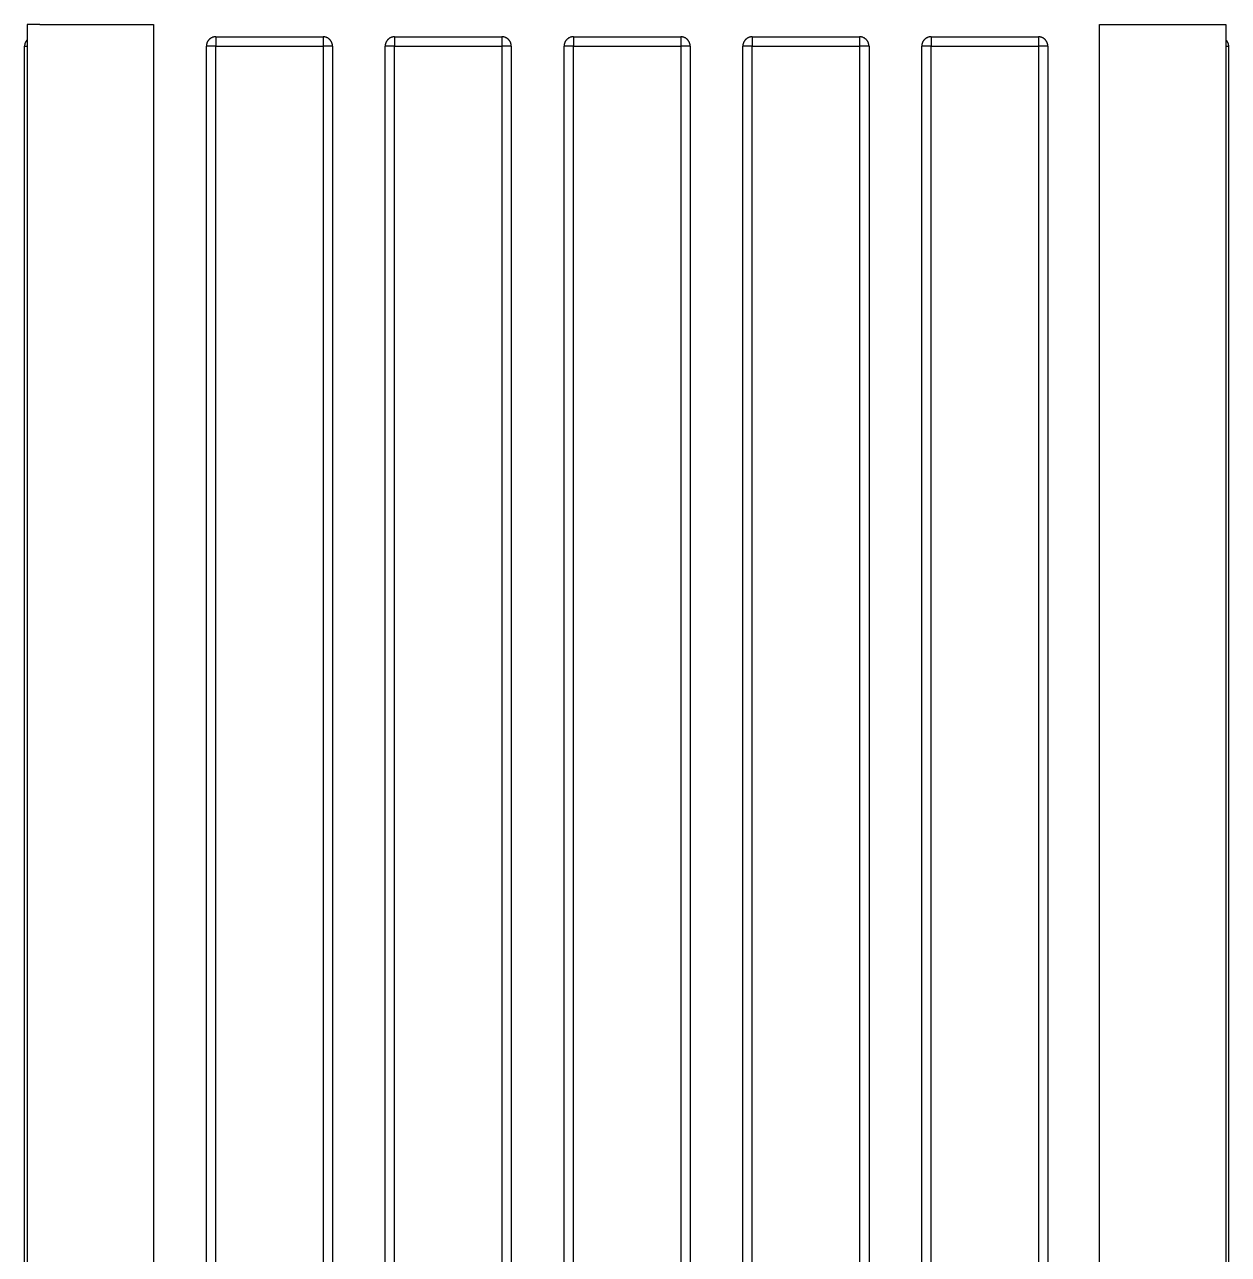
# Model space of a CAD drawing. Header units: millimetres. Extents: x -987 to 2591, y -102 to 2398.
# Drawn here: x 549.5 to 931.1, y 1506.9 to 1896.9 of the extents above; entities that cross this region are included whole.
import ezdxf

# ---------------------------------------------------------------- set-up
doc = ezdxf.new("R2010")
doc.units = ezdxf.units.MM
doc.header["$MEASUREMENT"] = 0
doc.layers.add('Utwórz2D linie widoczne', color=7, linetype='Continuous', true_color=0x000000)

msp = doc.modelspace()

# ---------------------------------------------------------------- linework, layer by layer
at = {"layer": 'Utwórz2D linie widoczne'}
for p, q in [((550.3, 1896.9), (550.3, 1116.9)), ((554.3, 1896.9), (550.3, 1896.9)), ((554.3, 1896.9), (586.3, 1896.9)), ((586.3, 1896.9), (590.29, 1896.9)), ((590.3, 1896.9), (590.3, 1116.9)), ((890.29, 1177.23), (890.29, 1896.9)), ((890.29, 1896.9), (894.29, 1896.9)), ((894.29, 1896.9), (926.29, 1896.9)), ((926.29, 1896.9), (930.29, 1896.9)), ((930.29, 1896.9), (930.29, 1116.9)), ((549.86, 1891.54), (549.81, 1891.45)), ((549.92, 1891.63), (549.86, 1891.54)), ((549.97, 1891.72), (549.92, 1891.63)), ((550.03, 1891.8), (549.97, 1891.72)), ((550.1, 1891.89), (550.03, 1891.8)), ((550.16, 1891.97), (550.1, 1891.89)), ((550.23, 1892.05), (550.16, 1891.97)), ((550.3, 1892.12), (550.23, 1892.05)), ((607.47, 1891.51), (607.42, 1891.42)), ((607.52, 1891.6), (607.47, 1891.51)), ((607.57, 1891.69), (607.52, 1891.6)), ((607.63, 1891.77), (607.57, 1891.69)), ((607.69, 1891.86), (607.63, 1891.77)), ((607.75, 1891.94), (607.69, 1891.86)), ((607.82, 1892.01), (607.75, 1891.94)), ((607.89, 1892.09), (607.82, 1892.01)), ((607.96, 1892.16), (607.89, 1892.09)), ((608.03, 1892.23), (607.96, 1892.16)), ((608.11, 1892.3), (608.03, 1892.23)), ((608.19, 1892.37), (608.11, 1892.3)), ((608.27, 1892.43), (608.19, 1892.37)), ((608.35, 1892.49), (608.27, 1892.43)), ((608.43, 1892.55), (608.35, 1892.49)), ((608.52, 1892.61), (608.43, 1892.55)), ((608.61, 1892.66), (608.52, 1892.61)), ((608.7, 1892.71), (608.61, 1892.66)), ((608.79, 1892.75), (608.7, 1892.71)), ((608.89, 1892.79), (608.79, 1892.75)), ((608.98, 1892.83), (608.89, 1892.79)), ((609.08, 1892.87), (608.98, 1892.83)), ((609.17, 1892.9), (609.08, 1892.87)), ((609.27, 1892.93), (609.17, 1892.9)), ((609.37, 1892.96), (609.27, 1892.93)), ((609.47, 1892.98), (609.37, 1892.96)), ((609.57, 1893), (609.47, 1892.98)), ((609.67, 1893.01), (609.57, 1893)), ((609.77, 1893.03), (609.67, 1893.01)), ((609.88, 1893.04), (609.77, 1893.03)), ((609.98, 1893.04), (609.88, 1893.04)), ((610.08, 1893.04), (609.98, 1893.04)), ((610.08, 1893.04), (644.08, 1893.04)), ((610.08, 1893.04), (610.08, 1890.04)), ((610.08, 1893.04), (610.08, 1893.04)), ((644.08, 1893.04), (644.08, 1890.04)), ((644.18, 1893.04), (644.08, 1893.04)), ((644.08, 1893.04), (644.08, 1893.04)), ((644.29, 1893.04), (644.18, 1893.04)), ((644.39, 1893.03), (644.29, 1893.04)), ((644.49, 1893.01), (644.39, 1893.03)), ((644.59, 1893), (644.49, 1893.01)), ((644.69, 1892.98), (644.59, 1893)), ((644.79, 1892.96), (644.69, 1892.98)), ((644.89, 1892.93), (644.79, 1892.96)), ((644.99, 1892.9), (644.89, 1892.93)), ((645.08, 1892.87), (644.99, 1892.9)), ((645.18, 1892.83), (645.08, 1892.87)), ((645.28, 1892.79), (645.18, 1892.83)), ((645.37, 1892.75), (645.28, 1892.79)), ((645.46, 1892.71), (645.37, 1892.75)), ((645.55, 1892.66), (645.46, 1892.71)), ((645.64, 1892.61), (645.55, 1892.66)), ((645.73, 1892.55), (645.64, 1892.61)), ((645.81, 1892.49), (645.73, 1892.55)), ((645.89, 1892.43), (645.81, 1892.49)), ((645.97, 1892.37), (645.89, 1892.43)), ((646.05, 1892.3), (645.97, 1892.37)), ((646.13, 1892.23), (646.05, 1892.3)), ((646.2, 1892.16), (646.13, 1892.23)), ((646.27, 1892.09), (646.2, 1892.16)), ((646.34, 1892.01), (646.27, 1892.09)), ((646.41, 1891.94), (646.34, 1892.01)), ((646.47, 1891.86), (646.41, 1891.94)), ((646.53, 1891.77), (646.47, 1891.86)), ((646.59, 1891.69), (646.53, 1891.77)), ((646.64, 1891.6), (646.59, 1891.69)), ((646.7, 1891.51), (646.64, 1891.6)), ((646.74, 1891.42), (646.7, 1891.51)), ((664.17, 1891.51), (664.12, 1891.42)), ((664.22, 1891.6), (664.17, 1891.51)), ((664.27, 1891.69), (664.22, 1891.6)), ((664.33, 1891.77), (664.27, 1891.69)), ((664.39, 1891.86), (664.33, 1891.77)), ((664.45, 1891.94), (664.39, 1891.86)), ((664.52, 1892.01), (664.45, 1891.94)), ((664.59, 1892.09), (664.52, 1892.01)), ((664.66, 1892.16), (664.59, 1892.09)), ((664.73, 1892.23), (664.66, 1892.16)), ((664.81, 1892.3), (664.73, 1892.23)), ((664.89, 1892.37), (664.81, 1892.3)), ((664.97, 1892.43), (664.89, 1892.37)), ((665.05, 1892.49), (664.97, 1892.43)), ((665.13, 1892.55), (665.05, 1892.49)), ((665.22, 1892.61), (665.13, 1892.55)), ((665.31, 1892.66), (665.22, 1892.61)), ((665.4, 1892.71), (665.31, 1892.66)), ((665.49, 1892.75), (665.4, 1892.71)), ((665.59, 1892.79), (665.49, 1892.75)), ((665.68, 1892.83), (665.59, 1892.79)), ((665.78, 1892.87), (665.68, 1892.83)), ((665.87, 1892.9), (665.78, 1892.87)), ((665.97, 1892.93), (665.87, 1892.9)), ((666.07, 1892.96), (665.97, 1892.93)), ((666.17, 1892.98), (666.07, 1892.96)), ((666.27, 1893), (666.17, 1892.98)), ((666.37, 1893.01), (666.27, 1893)), ((666.47, 1893.03), (666.37, 1893.01)), ((666.58, 1893.04), (666.47, 1893.03)), ((666.68, 1893.04), (666.58, 1893.04)), ((666.78, 1893.04), (666.68, 1893.04)), ((666.78, 1893.04), (700.78, 1893.04)), ((666.78, 1893.04), (666.78, 1890.04)), ((666.78, 1893.04), (666.78, 1893.04)), ((700.78, 1893.04), (700.78, 1890.04)), ((700.88, 1893.04), (700.78, 1893.04)), ((700.78, 1893.04), (700.78, 1893.04)), ((700.99, 1893.04), (700.88, 1893.04)), ((701.09, 1893.03), (700.99, 1893.04)), ((701.19, 1893.01), (701.09, 1893.03)), ((701.29, 1893), (701.19, 1893.01)), ((701.39, 1892.98), (701.29, 1893)), ((701.49, 1892.96), (701.39, 1892.98)), ((701.59, 1892.93), (701.49, 1892.96)), ((701.69, 1892.9), (701.59, 1892.93)), ((701.78, 1892.87), (701.69, 1892.9)), ((701.88, 1892.83), (701.78, 1892.87)), ((701.98, 1892.79), (701.88, 1892.83)), ((702.07, 1892.75), (701.98, 1892.79)), ((702.16, 1892.71), (702.07, 1892.75)), ((702.25, 1892.66), (702.16, 1892.71)), ((702.34, 1892.61), (702.25, 1892.66)), ((702.43, 1892.55), (702.34, 1892.61)), ((702.51, 1892.49), (702.43, 1892.55)), ((702.59, 1892.43), (702.51, 1892.49)), ((702.67, 1892.37), (702.59, 1892.43)), ((702.75, 1892.3), (702.67, 1892.37)), ((702.83, 1892.23), (702.75, 1892.3)), ((702.9, 1892.16), (702.83, 1892.23)), ((702.97, 1892.09), (702.9, 1892.16)), ((703.04, 1892.01), (702.97, 1892.09)), ((703.11, 1891.94), (703.04, 1892.01)), ((703.17, 1891.86), (703.11, 1891.94)), ((703.23, 1891.77), (703.17, 1891.86)), ((703.29, 1891.69), (703.23, 1891.77)), ((703.34, 1891.6), (703.29, 1891.69)), ((703.4, 1891.51), (703.34, 1891.6)), ((703.44, 1891.42), (703.4, 1891.51)), ((720.87, 1891.51), (720.82, 1891.42)), ((720.92, 1891.6), (720.87, 1891.51)), ((720.97, 1891.69), (720.92, 1891.6)), ((721.03, 1891.77), (720.97, 1891.69)), ((721.09, 1891.86), (721.03, 1891.77)), ((721.15, 1891.94), (721.09, 1891.86)), ((721.22, 1892.01), (721.15, 1891.94)), ((721.29, 1892.09), (721.22, 1892.01)), ((721.36, 1892.16), (721.29, 1892.09)), ((721.43, 1892.23), (721.36, 1892.16)), ((721.51, 1892.3), (721.43, 1892.23)), ((721.59, 1892.37), (721.51, 1892.3)), ((721.67, 1892.43), (721.59, 1892.37)), ((721.75, 1892.49), (721.67, 1892.43)), ((721.83, 1892.55), (721.75, 1892.49)), ((721.92, 1892.61), (721.83, 1892.55)), ((722.01, 1892.66), (721.92, 1892.61)), ((722.1, 1892.71), (722.01, 1892.66)), ((722.19, 1892.75), (722.1, 1892.71)), ((722.29, 1892.79), (722.19, 1892.75)), ((722.38, 1892.83), (722.29, 1892.79)), ((722.48, 1892.87), (722.38, 1892.83)), ((722.57, 1892.9), (722.48, 1892.87)), ((722.67, 1892.93), (722.57, 1892.9)), ((722.77, 1892.96), (722.67, 1892.93)), ((722.87, 1892.98), (722.77, 1892.96)), ((722.97, 1893), (722.87, 1892.98)), ((723.07, 1893.01), (722.97, 1893)), ((723.17, 1893.03), (723.07, 1893.01)), ((723.28, 1893.04), (723.17, 1893.03)), ((723.38, 1893.04), (723.28, 1893.04)), ((723.48, 1893.04), (723.38, 1893.04)), ((723.48, 1893.04), (757.48, 1893.04)), ((723.48, 1893.04), (723.48, 1890.04)), ((723.48, 1893.04), (723.48, 1893.04)), ((757.48, 1893.04), (757.48, 1890.04)), ((757.58, 1893.04), (757.48, 1893.04)), ((757.48, 1893.04), (757.48, 1893.04)), ((757.69, 1893.04), (757.58, 1893.04)), ((757.79, 1893.03), (757.69, 1893.04)), ((757.89, 1893.01), (757.79, 1893.03)), ((757.99, 1893), (757.89, 1893.01)), ((758.09, 1892.98), (757.99, 1893)), ((758.19, 1892.96), (758.09, 1892.98)), ((758.29, 1892.93), (758.19, 1892.96)), ((758.39, 1892.9), (758.29, 1892.93)), ((758.48, 1892.87), (758.39, 1892.9)), ((758.58, 1892.83), (758.48, 1892.87)), ((758.68, 1892.79), (758.58, 1892.83)), ((758.77, 1892.75), (758.68, 1892.79)), ((758.86, 1892.71), (758.77, 1892.75)), ((758.95, 1892.66), (758.86, 1892.71)), ((759.04, 1892.61), (758.95, 1892.66)), ((759.13, 1892.55), (759.04, 1892.61)), ((759.21, 1892.49), (759.13, 1892.55)), ((759.29, 1892.43), (759.21, 1892.49)), ((759.37, 1892.37), (759.29, 1892.43)), ((759.45, 1892.3), (759.37, 1892.37)), ((759.53, 1892.23), (759.45, 1892.3)), ((759.6, 1892.16), (759.53, 1892.23)), ((759.67, 1892.09), (759.6, 1892.16)), ((759.74, 1892.01), (759.67, 1892.09)), ((759.81, 1891.94), (759.74, 1892.01)), ((759.87, 1891.86), (759.81, 1891.94)), ((759.93, 1891.77), (759.87, 1891.86)), ((759.99, 1891.69), (759.93, 1891.77)), ((760.04, 1891.6), (759.99, 1891.69)), ((760.1, 1891.51), (760.04, 1891.6)), ((760.14, 1891.42), (760.1, 1891.51)), ((777.57, 1891.51), (777.52, 1891.42)), ((777.62, 1891.6), (777.57, 1891.51)), ((777.67, 1891.69), (777.62, 1891.6)), ((777.73, 1891.77), (777.67, 1891.69)), ((777.79, 1891.86), (777.73, 1891.77)), ((777.85, 1891.94), (777.79, 1891.86)), ((777.92, 1892.01), (777.85, 1891.94)), ((777.99, 1892.09), (777.92, 1892.01)), ((778.06, 1892.16), (777.99, 1892.09)), ((778.13, 1892.23), (778.06, 1892.16)), ((778.21, 1892.3), (778.13, 1892.23)), ((778.29, 1892.37), (778.21, 1892.3)), ((778.37, 1892.43), (778.29, 1892.37)), ((778.45, 1892.49), (778.37, 1892.43)), ((778.53, 1892.55), (778.45, 1892.49)), ((778.62, 1892.61), (778.53, 1892.55)), ((778.71, 1892.66), (778.62, 1892.61)), ((778.8, 1892.71), (778.71, 1892.66)), ((778.89, 1892.75), (778.8, 1892.71)), ((778.99, 1892.79), (778.89, 1892.75)), ((779.08, 1892.83), (778.99, 1892.79)), ((779.18, 1892.87), (779.08, 1892.83)), ((779.27, 1892.9), (779.18, 1892.87)), ((779.37, 1892.93), (779.27, 1892.9)), ((779.47, 1892.96), (779.37, 1892.93)), ((779.57, 1892.98), (779.47, 1892.96)), ((779.67, 1893), (779.57, 1892.98)), ((779.77, 1893.01), (779.67, 1893)), ((779.87, 1893.03), (779.77, 1893.01)), ((779.98, 1893.04), (779.87, 1893.03)), ((780.08, 1893.04), (779.98, 1893.04)), ((780.18, 1893.04), (780.08, 1893.04)), ((780.18, 1893.04), (814.18, 1893.04)), ((780.18, 1893.04), (780.18, 1890.04)), ((780.18, 1893.04), (780.18, 1893.04)), ((814.18, 1893.04), (814.18, 1890.04)), ((814.28, 1893.04), (814.18, 1893.04)), ((814.18, 1893.04), (814.18, 1893.04)), ((814.39, 1893.04), (814.28, 1893.04)), ((814.49, 1893.03), (814.39, 1893.04)), ((814.59, 1893.01), (814.49, 1893.03)), ((814.69, 1893), (814.59, 1893.01)), ((814.79, 1892.98), (814.69, 1893)), ((814.89, 1892.96), (814.79, 1892.98)), ((814.99, 1892.93), (814.89, 1892.96)), ((815.09, 1892.9), (814.99, 1892.93)), ((815.18, 1892.87), (815.09, 1892.9)), ((815.28, 1892.83), (815.18, 1892.87)), ((815.38, 1892.79), (815.28, 1892.83)), ((815.47, 1892.75), (815.38, 1892.79)), ((815.56, 1892.71), (815.47, 1892.75)), ((815.65, 1892.66), (815.56, 1892.71)), ((815.74, 1892.61), (815.65, 1892.66)), ((815.83, 1892.55), (815.74, 1892.61)), ((815.91, 1892.49), (815.83, 1892.55)), ((815.99, 1892.43), (815.91, 1892.49)), ((816.07, 1892.37), (815.99, 1892.43)), ((816.15, 1892.3), (816.07, 1892.37)), ((816.23, 1892.23), (816.15, 1892.3)), ((816.3, 1892.16), (816.23, 1892.23)), ((816.37, 1892.09), (816.3, 1892.16)), ((816.44, 1892.01), (816.37, 1892.09)), ((816.51, 1891.94), (816.44, 1892.01)), ((816.57, 1891.86), (816.51, 1891.94)), ((816.63, 1891.77), (816.57, 1891.86)), ((816.69, 1891.69), (816.63, 1891.77)), ((816.74, 1891.6), (816.69, 1891.69)), ((816.8, 1891.51), (816.74, 1891.6)), ((816.84, 1891.42), (816.8, 1891.51)), ((834.27, 1891.51), (834.22, 1891.42)), ((834.32, 1891.6), (834.27, 1891.51)), ((834.37, 1891.69), (834.32, 1891.6)), ((834.43, 1891.77), (834.37, 1891.69)), ((834.49, 1891.86), (834.43, 1891.77)), ((834.55, 1891.94), (834.49, 1891.86)), ((834.62, 1892.01), (834.55, 1891.94)), ((834.69, 1892.09), (834.62, 1892.01)), ((834.76, 1892.16), (834.69, 1892.09)), ((834.83, 1892.23), (834.76, 1892.16)), ((834.91, 1892.3), (834.83, 1892.23)), ((834.99, 1892.37), (834.91, 1892.3)), ((835.07, 1892.43), (834.99, 1892.37)), ((835.15, 1892.49), (835.07, 1892.43)), ((835.23, 1892.55), (835.15, 1892.49)), ((835.32, 1892.61), (835.23, 1892.55)), ((835.41, 1892.66), (835.32, 1892.61)), ((835.5, 1892.71), (835.41, 1892.66)), ((835.59, 1892.75), (835.5, 1892.71)), ((835.69, 1892.79), (835.59, 1892.75)), ((835.78, 1892.83), (835.69, 1892.79)), ((835.88, 1892.87), (835.78, 1892.83)), ((835.97, 1892.9), (835.88, 1892.87)), ((836.07, 1892.93), (835.97, 1892.9)), ((836.17, 1892.96), (836.07, 1892.93)), ((836.27, 1892.98), (836.17, 1892.96)), ((836.37, 1893), (836.27, 1892.98)), ((836.47, 1893.01), (836.37, 1893)), ((836.57, 1893.03), (836.47, 1893.01)), ((836.68, 1893.04), (836.57, 1893.03)), ((836.78, 1893.04), (836.68, 1893.04)), ((836.88, 1893.04), (836.78, 1893.04)), ((836.88, 1893.04), (870.88, 1893.04)), ((836.88, 1893.04), (836.88, 1890.04)), ((836.88, 1893.04), (836.88, 1893.04)), ((870.88, 1893.04), (870.88, 1890.04)), ((870.98, 1893.04), (870.88, 1893.04)), ((870.88, 1893.04), (870.88, 1893.04)), ((871.09, 1893.04), (870.98, 1893.04)), ((871.19, 1893.03), (871.09, 1893.04)), ((871.29, 1893.01), (871.19, 1893.03)), ((871.39, 1893), (871.29, 1893.01)), ((871.49, 1892.98), (871.39, 1893)), ((871.59, 1892.96), (871.49, 1892.98)), ((871.69, 1892.93), (871.59, 1892.96)), ((871.79, 1892.9), (871.69, 1892.93)), ((871.88, 1892.87), (871.79, 1892.9)), ((871.98, 1892.83), (871.88, 1892.87)), ((872.08, 1892.79), (871.98, 1892.83)), ((872.17, 1892.75), (872.08, 1892.79)), ((872.26, 1892.71), (872.17, 1892.75)), ((872.35, 1892.66), (872.26, 1892.71)), ((872.44, 1892.61), (872.35, 1892.66)), ((872.53, 1892.55), (872.44, 1892.61)), ((872.61, 1892.49), (872.53, 1892.55)), ((872.69, 1892.43), (872.61, 1892.49)), ((872.77, 1892.37), (872.69, 1892.43)), ((872.85, 1892.3), (872.77, 1892.37)), ((872.93, 1892.23), (872.85, 1892.3)), ((873, 1892.16), (872.93, 1892.23)), ((873.07, 1892.09), (873, 1892.16)), ((873.14, 1892.01), (873.07, 1892.09)), ((873.21, 1891.94), (873.14, 1892.01)), ((873.27, 1891.86), (873.21, 1891.94)), ((873.33, 1891.77), (873.27, 1891.86)), ((873.39, 1891.69), (873.33, 1891.77)), ((873.44, 1891.6), (873.39, 1891.69)), ((873.5, 1891.51), (873.44, 1891.6)), ((873.54, 1891.42), (873.5, 1891.51)), ((930.29, 1892.12), (930.36, 1892.05)), ((930.36, 1892.05), (930.43, 1891.97)), ((930.43, 1891.97), (930.49, 1891.89)), ((930.49, 1891.89), (930.55, 1891.8)), ((930.55, 1891.8), (930.61, 1891.72)), ((930.61, 1891.72), (930.67, 1891.63)), ((930.67, 1891.63), (930.73, 1891.54)), ((930.73, 1891.54), (930.78, 1891.45)), ((549.47, 1890.25), (549.46, 1890.15)), ((549.46, 1890.15), (549.46, 1890.04)), ((549.46, 1181.04), (549.46, 1890.04)), ((549.46, 1890.04), (550.3, 1890.04)), ((549.46, 1890.04), (549.46, 1890.04)), ((549.48, 1890.36), (549.47, 1890.25)), ((549.49, 1890.46), (549.48, 1890.36)), ((549.51, 1890.56), (549.49, 1890.46)), ((549.53, 1890.67), (549.51, 1890.56)), ((549.55, 1890.77), (549.53, 1890.67)), ((549.58, 1890.87), (549.55, 1890.77)), ((549.61, 1890.97), (549.58, 1890.87)), ((549.64, 1891.07), (549.61, 1890.97)), ((549.68, 1891.16), (549.64, 1891.07)), ((549.72, 1891.26), (549.68, 1891.16)), ((549.76, 1891.36), (549.72, 1891.26)), ((549.81, 1891.45), (549.76, 1891.36)), ((607.09, 1890.25), (607.08, 1890.14)), ((607.08, 1890.14), (607.08, 1890.04)), ((607.08, 1181.04), (607.08, 1890.04)), ((610.08, 1890.04), (607.08, 1890.04)), ((607.1, 1890.35), (607.09, 1890.25)), ((607.11, 1890.45), (607.1, 1890.35)), ((607.12, 1890.55), (607.11, 1890.45)), ((607.14, 1890.65), (607.12, 1890.55)), ((607.17, 1890.75), (607.14, 1890.65)), ((607.19, 1890.85), (607.17, 1890.75)), ((607.22, 1890.95), (607.19, 1890.85)), ((607.25, 1891.05), (607.22, 1890.95)), ((607.29, 1891.14), (607.25, 1891.05)), ((607.33, 1891.24), (607.29, 1891.14)), ((607.37, 1891.33), (607.33, 1891.24)), ((607.42, 1891.42), (607.37, 1891.33)), ((610.08, 1181.04), (610.08, 1890.04)), ((610.08, 1890.04), (644.08, 1890.04)), ((644.08, 1890.04), (644.08, 1181.04)), ((647.08, 1890.04), (644.08, 1890.04)), ((646.79, 1891.33), (646.74, 1891.42)), ((646.83, 1891.24), (646.79, 1891.33)), ((646.87, 1891.14), (646.83, 1891.24)), ((646.91, 1891.05), (646.87, 1891.14)), ((646.94, 1890.95), (646.91, 1891.05)), ((646.97, 1890.85), (646.94, 1890.95)), ((646.99, 1890.75), (646.97, 1890.85)), ((647.02, 1890.65), (646.99, 1890.75)), ((647.04, 1890.55), (647.02, 1890.65)), ((647.05, 1890.45), (647.04, 1890.55)), ((647.06, 1890.35), (647.05, 1890.45)), ((647.07, 1890.25), (647.06, 1890.35)), ((647.08, 1890.14), (647.07, 1890.25)), ((647.08, 1890.04), (647.08, 1890.14)), ((647.08, 1890.04), (647.08, 1181.04)), ((647.08, 1890.04), (647.08, 1890.04)), ((663.79, 1890.25), (663.78, 1890.14)), ((663.78, 1890.14), (663.78, 1890.04)), ((663.78, 1181.04), (663.78, 1890.04)), ((666.78, 1890.04), (663.78, 1890.04)), ((663.8, 1890.35), (663.79, 1890.25)), ((663.81, 1890.45), (663.8, 1890.35)), ((663.82, 1890.55), (663.81, 1890.45)), ((663.84, 1890.65), (663.82, 1890.55)), ((663.87, 1890.75), (663.84, 1890.65)), ((663.89, 1890.85), (663.87, 1890.75)), ((663.92, 1890.95), (663.89, 1890.85)), ((663.95, 1891.05), (663.92, 1890.95)), ((663.99, 1891.14), (663.95, 1891.05)), ((664.03, 1891.24), (663.99, 1891.14)), ((664.07, 1891.33), (664.03, 1891.24)), ((664.12, 1891.42), (664.07, 1891.33)), ((666.78, 1181.04), (666.78, 1890.04)), ((666.78, 1890.04), (700.78, 1890.04)), ((700.78, 1890.04), (700.78, 1181.04)), ((703.78, 1890.04), (700.78, 1890.04)), ((703.49, 1891.33), (703.44, 1891.42)), ((703.53, 1891.24), (703.49, 1891.33)), ((703.57, 1891.14), (703.53, 1891.24)), ((703.61, 1891.05), (703.57, 1891.14)), ((703.64, 1890.95), (703.61, 1891.05)), ((703.67, 1890.85), (703.64, 1890.95)), ((703.69, 1890.75), (703.67, 1890.85)), ((703.72, 1890.65), (703.69, 1890.75)), ((703.74, 1890.55), (703.72, 1890.65)), ((703.75, 1890.45), (703.74, 1890.55)), ((703.76, 1890.35), (703.75, 1890.45)), ((703.77, 1890.25), (703.76, 1890.35)), ((703.78, 1890.14), (703.77, 1890.25)), ((703.78, 1890.04), (703.78, 1890.14)), ((703.78, 1890.04), (703.78, 1181.04)), ((703.78, 1890.04), (703.78, 1890.04)), ((720.49, 1890.25), (720.48, 1890.14)), ((720.48, 1890.14), (720.48, 1890.04)), ((720.48, 1181.04), (720.48, 1890.04)), ((723.48, 1890.04), (720.48, 1890.04)), ((720.5, 1890.35), (720.49, 1890.25)), ((720.51, 1890.45), (720.5, 1890.35)), ((720.52, 1890.55), (720.51, 1890.45)), ((720.54, 1890.65), (720.52, 1890.55)), ((720.57, 1890.75), (720.54, 1890.65)), ((720.59, 1890.85), (720.57, 1890.75)), ((720.62, 1890.95), (720.59, 1890.85)), ((720.65, 1891.05), (720.62, 1890.95)), ((720.69, 1891.14), (720.65, 1891.05)), ((720.73, 1891.24), (720.69, 1891.14)), ((720.77, 1891.33), (720.73, 1891.24)), ((720.82, 1891.42), (720.77, 1891.33)), ((723.48, 1181.04), (723.48, 1890.04)), ((723.48, 1890.04), (757.48, 1890.04)), ((757.48, 1890.04), (757.48, 1181.04)), ((760.48, 1890.04), (757.48, 1890.04)), ((760.19, 1891.33), (760.14, 1891.42)), ((760.23, 1891.24), (760.19, 1891.33)), ((760.27, 1891.14), (760.23, 1891.24)), ((760.31, 1891.05), (760.27, 1891.14)), ((760.34, 1890.95), (760.31, 1891.05)), ((760.37, 1890.85), (760.34, 1890.95)), ((760.39, 1890.75), (760.37, 1890.85)), ((760.42, 1890.65), (760.39, 1890.75)), ((760.44, 1890.55), (760.42, 1890.65)), ((760.45, 1890.45), (760.44, 1890.55)), ((760.46, 1890.35), (760.45, 1890.45)), ((760.47, 1890.25), (760.46, 1890.35)), ((760.48, 1890.14), (760.47, 1890.25)), ((760.48, 1890.04), (760.48, 1890.14)), ((760.48, 1890.04), (760.48, 1181.04)), ((760.48, 1890.04), (760.48, 1890.04)), ((777.19, 1890.25), (777.18, 1890.14)), ((777.18, 1890.14), (777.18, 1890.04)), ((777.18, 1181.04), (777.18, 1890.04)), ((780.18, 1890.04), (777.18, 1890.04)), ((777.2, 1890.35), (777.19, 1890.25)), ((777.21, 1890.45), (777.2, 1890.35)), ((777.22, 1890.55), (777.21, 1890.45)), ((777.24, 1890.65), (777.22, 1890.55)), ((777.27, 1890.75), (777.24, 1890.65)), ((777.29, 1890.85), (777.27, 1890.75)), ((777.32, 1890.95), (777.29, 1890.85)), ((777.35, 1891.05), (777.32, 1890.95)), ((777.39, 1891.14), (777.35, 1891.05)), ((777.43, 1891.24), (777.39, 1891.14)), ((777.47, 1891.33), (777.43, 1891.24)), ((777.52, 1891.42), (777.47, 1891.33)), ((780.18, 1181.04), (780.18, 1890.04)), ((780.18, 1890.04), (814.18, 1890.04)), ((814.18, 1890.04), (814.18, 1181.04)), ((817.18, 1890.04), (814.18, 1890.04)), ((816.89, 1891.33), (816.84, 1891.42)), ((816.93, 1891.24), (816.89, 1891.33)), ((816.97, 1891.14), (816.93, 1891.24)), ((817.01, 1891.05), (816.97, 1891.14)), ((817.04, 1890.95), (817.01, 1891.05)), ((817.07, 1890.85), (817.04, 1890.95)), ((817.09, 1890.75), (817.07, 1890.85)), ((817.12, 1890.65), (817.09, 1890.75)), ((817.14, 1890.55), (817.12, 1890.65)), ((817.15, 1890.45), (817.14, 1890.55)), ((817.16, 1890.35), (817.15, 1890.45)), ((817.17, 1890.25), (817.16, 1890.35)), ((817.18, 1890.14), (817.17, 1890.25)), ((817.18, 1890.04), (817.18, 1890.14)), ((817.18, 1890.04), (817.18, 1181.04)), ((817.18, 1890.04), (817.18, 1890.04)), ((833.89, 1890.25), (833.88, 1890.14)), ((833.88, 1890.14), (833.88, 1890.04)), ((833.88, 1181.04), (833.88, 1890.04)), ((836.88, 1890.04), (833.88, 1890.04)), ((833.9, 1890.35), (833.89, 1890.25)), ((833.91, 1890.45), (833.9, 1890.35)), ((833.92, 1890.55), (833.91, 1890.45)), ((833.94, 1890.65), (833.92, 1890.55)), ((833.97, 1890.75), (833.94, 1890.65)), ((833.99, 1890.85), (833.97, 1890.75)), ((834.02, 1890.95), (833.99, 1890.85)), ((834.05, 1891.05), (834.02, 1890.95)), ((834.09, 1891.14), (834.05, 1891.05)), ((834.13, 1891.24), (834.09, 1891.14)), ((834.17, 1891.33), (834.13, 1891.24)), ((834.22, 1891.42), (834.17, 1891.33)), ((836.88, 1181.04), (836.88, 1890.04)), ((836.88, 1890.04), (870.88, 1890.04)), ((870.88, 1890.04), (870.88, 1181.04)), ((873.88, 1890.04), (870.88, 1890.04)), ((873.59, 1891.33), (873.54, 1891.42)), ((873.63, 1891.24), (873.59, 1891.33)), ((873.67, 1891.14), (873.63, 1891.24)), ((873.71, 1891.05), (873.67, 1891.14)), ((873.74, 1890.95), (873.71, 1891.05)), ((873.77, 1890.85), (873.74, 1890.95)), ((873.79, 1890.75), (873.77, 1890.85)), ((873.82, 1890.65), (873.79, 1890.75)), ((873.84, 1890.55), (873.82, 1890.65)), ((873.85, 1890.45), (873.84, 1890.55)), ((873.86, 1890.35), (873.85, 1890.45)), ((873.87, 1890.25), (873.86, 1890.35)), ((873.88, 1890.14), (873.87, 1890.25)), ((873.88, 1890.04), (873.88, 1890.14)), ((873.88, 1890.04), (873.88, 1181.04)), ((873.88, 1890.04), (873.88, 1890.04)), ((930.29, 1890.04), (931.13, 1890.04)), ((930.78, 1891.45), (930.82, 1891.36)), ((930.82, 1891.36), (930.87, 1891.26)), ((930.87, 1891.26), (930.91, 1891.16)), ((930.91, 1891.16), (930.95, 1891.07)), ((930.95, 1891.07), (930.98, 1890.97)), ((930.98, 1890.97), (931.01, 1890.87)), ((931.01, 1890.87), (931.04, 1890.77)), ((931.04, 1890.77), (931.06, 1890.67)), ((931.06, 1890.67), (931.08, 1890.56)), ((931.08, 1890.56), (931.1, 1890.46)), ((931.1, 1890.46), (931.11, 1890.36)), ((931.11, 1890.36), (931.12, 1890.25)), ((931.12, 1890.25), (931.12, 1890.15)), ((931.12, 1890.15), (931.13, 1890.04)), ((931.13, 1890.04), (931.13, 1181.04))]:
    msp.add_line(p, q, dxfattribs=at)

doc.saveas('drawing.dxf')
